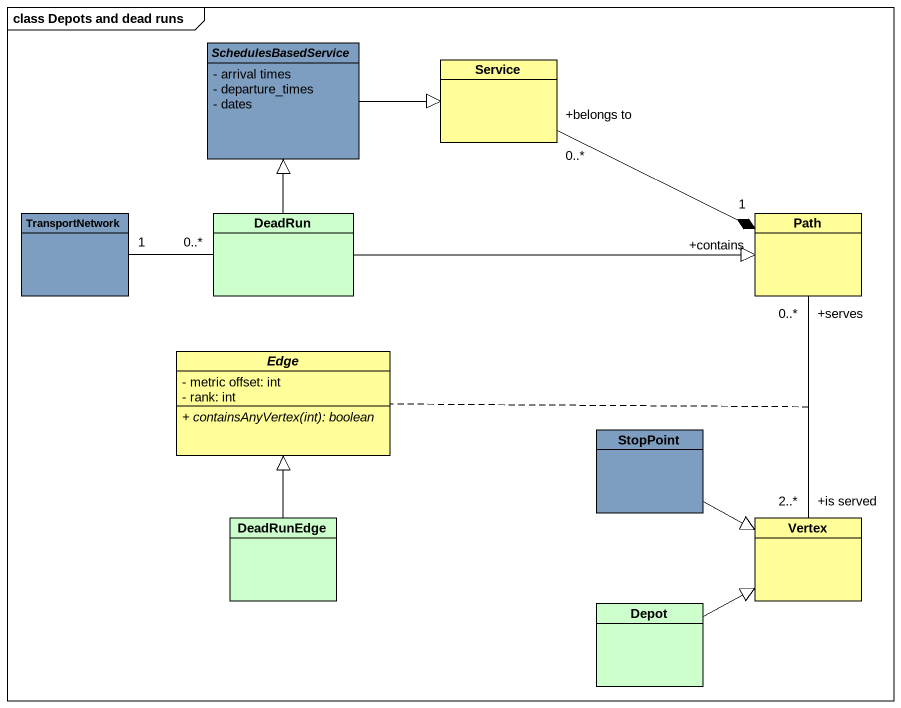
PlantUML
@startuml
mainframe class Depots and dead runs
hide circle
hide empty members
skinparam classAttributeIconSize 0
abstract class SchedulesBasedService #7D9EC0 {
  - arrival times
  - departure_times
  - dates
}
class Service #FFFE99
class TransportNetwork #7D9EC0
class DeadRun #CCFFCC
class Path #FFFE99
abstract class Edge #FFFE99 {
  - metric offset: int
  - rank: int
  {abstract} + containsAnyVertex(int): boolean
}
class StopPoint #7D9EC0
class DeadRunEdge #CCFFCC
class Vertex #FFFE99
class Depot #CCFFCC
SchedulesBasedService -right-|> Service
Service "+belongs to\n0..*" -right-* "+contains\n1" Path
DeadRun -up-|> SchedulesBasedService
DeadRun "0..*" -left- "1" TransportNetwork
DeadRun -right-|> Path
Path "+serves\n0..*" -- "+is served\n2..*" Vertex
(Path, Vertex) .. Edge
StopPoint -right-|> Vertex
DeadRunEdge -up-|> Edge
Depot -right-|> Vertex
@enduml
